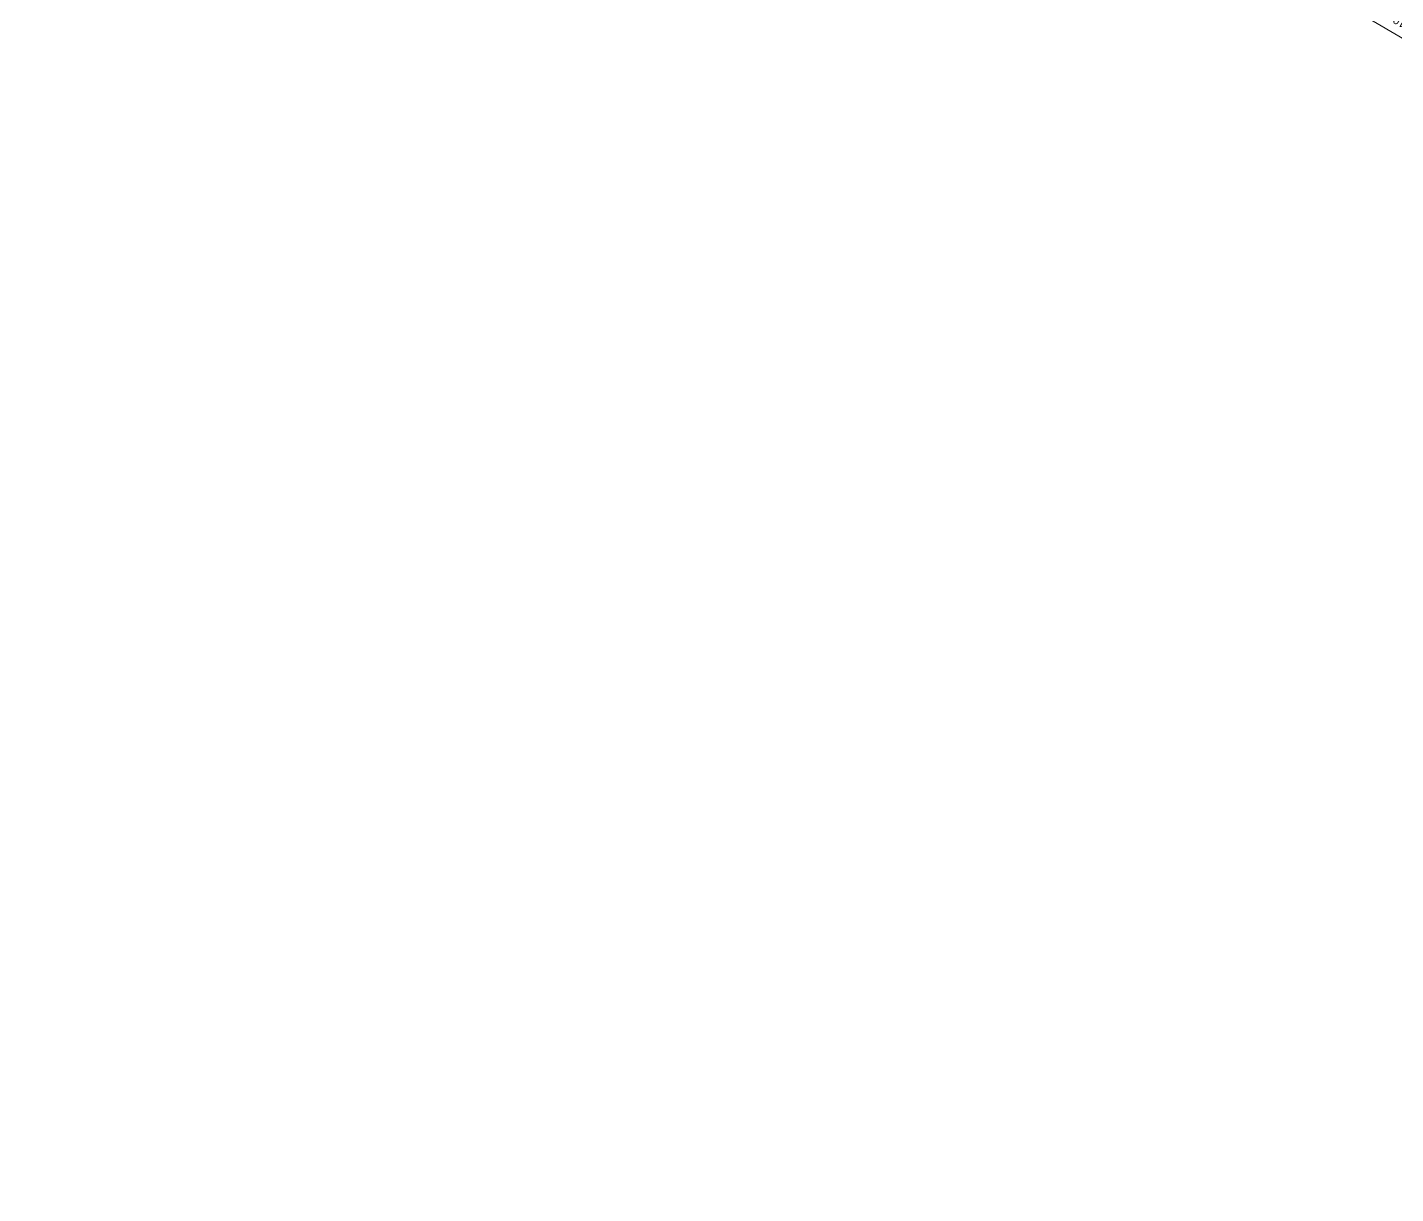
# Model space of a CAD drawing. Header units: metres. Extents: x 560405 to 1249476, y 3385111 to 6787087.
# Drawn here: x 626311.5 to 626653.6, y 3391910.8 to 3392202.4 of the extents above; entities that cross this region are included whole.
import ezdxf

# ---------------------------------------------------------------- set-up
doc = ezdxf.new("R2010")
doc.units = ezdxf.units.M
doc.header["$MEASUREMENT"] = 0
doc.layers.add('OP-3 CH UP', color=7, linetype='Continuous')
doc.layers.add('Proposed Curve_Details', color=10, linetype='Continuous', lineweight=0)
doc.styles.add('Style-Arial', font='arial.ttf')

msp = doc.modelspace()

# ---------------------------------------------------------------- linework, layer by layer
at = {"layer": 'OP-3 CH UP', "color": 40, "lineweight": 9, "true_color": 0xf8d731}
for radius in [8763.3902, 8182.5236, 7294.1209]:
    msp.add_circle((624059.7714, 3393874.4188), radius, dxfattribs=at)
at = {"layer": 'Proposed Curve_Details', "color": 1}
msp.add_lwpolyline([(626680.2988, 3392217.2312), (626666.0497, 3392193.379), (626636.3337, 3392210.8751), (626650.5828, 3392234.7274)], close=True, dxfattribs=at)

# ---------------------------------------------------------------- texts
at = {"layer": 'Proposed Curve_Details', "color": 1, "lineweight": 0, "insert": (626678.5874, 3392216.7883), "char_height": 2, "attachment_point": 7, "rotation": 149.510399, "line_spacing_factor": 0.84, "style": 'Style-Arial'}
msp.add_mtext('Curve No:10 (135E) (RH)\\PDegree: 3.153°\\PDelta:  9°16\'29"\\PRadius: 555.00m\\PTL: 45.018m\\PCL: 89.840m\\PVmax: 55kmph\\PCa: 0mm\\PCd: 75mm', dxfattribs=at)

doc.saveas('drawing.dxf')
